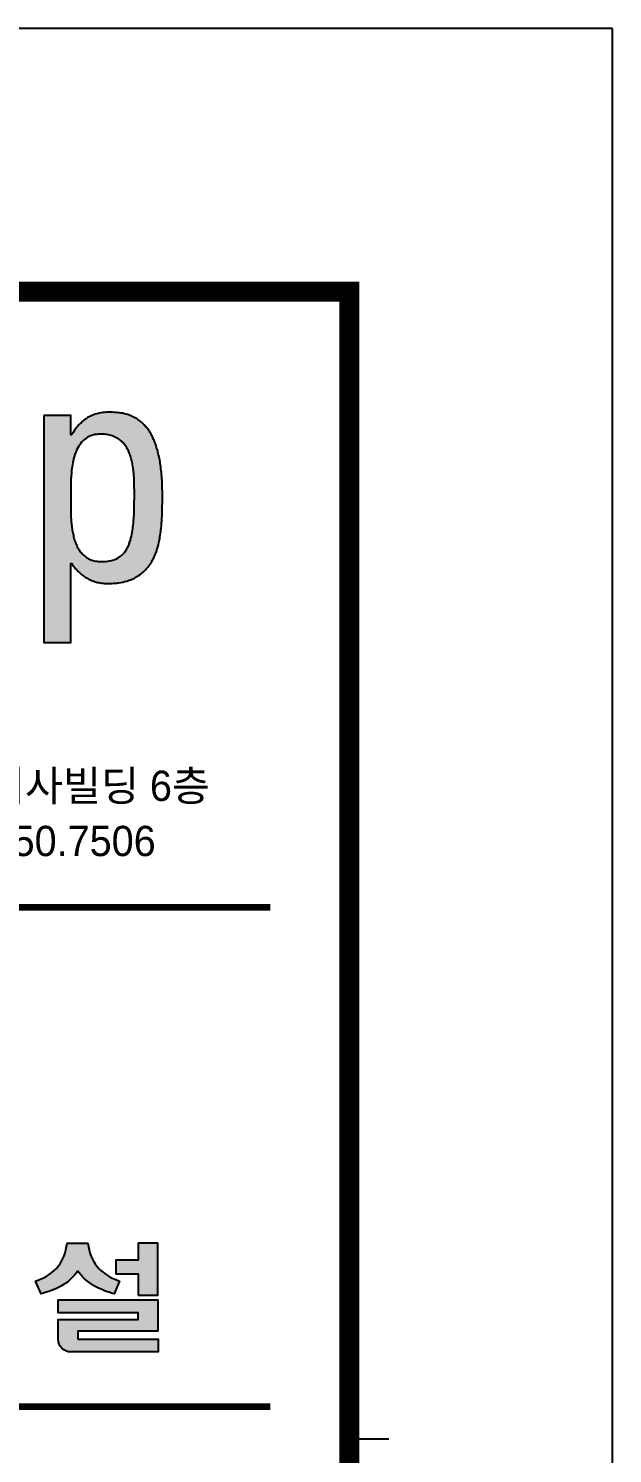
# Model space of a CAD drawing. Header units: metres. Extents: x 630750 to 860239, y 578133 to 726633.
# Drawn here: x 829906 to 841000, y 699561 to 726633 of the extents above; entities that cross this region are included whole.
import ezdxf

# ---------------------------------------------------------------- set-up
doc = ezdxf.new("R2010")
doc.units = ezdxf.units.M
doc.header["$LTSCALE"] = 300
doc.layers.add('001dmp-FORM', color=7, linetype='Continuous')
doc.styles.add('돋움', font='')
doc.styles.get('돋움').set_extended_font_data('Dotum')

# ---------------------------------------------------------------- blocks, each defined once
blk = doc.blocks.new('xref-sheet(건축)')
at = {"layer": '001dmp-FORM'}
h = blk.add_hatch(color=253, dxfattribs=at)
h.paths.add_polyline_path([(7978, 5473.4), (7998.3, 5473.4), (7998.3, 5533.4), (7999.1, 5533.4), (7999.4, 5532.8), (7999.9, 5532.1), (8000.4, 5531.5), (8001, 5530.8), (8001.5, 5530.2), (8002, 5529.5), (8002.6, 5528.9), (8003.1, 5528.3), (8003.7, 5527.7), (8004.3, 5527.1), (8004.9, 5526.5), (8005.5, 5526), (8006.2, 5525.4), (8006.8, 5524.9), (8007.5, 5524.4), (8008.2, 5523.9), (8008.8, 5523.4), (8009.6, 5522.9), (8010.3, 5522.5), (8011, 5522), (8011.8, 5521.6), (8012.6, 5521.2), (8013.4, 5520.9), (8014.2, 5520.5), (8015.1, 5520.2), (8015.9, 5519.9), (8016.8, 5519.6), (8017.8, 5519.3), (8018.7, 5519.1), (8019.7, 5518.9), (8020.7, 5518.7), (8021.7, 5518.6), (8022.7, 5518.4), (8023.8, 5518.3), (8024.9, 5518.3), (8026.1, 5518.2), (8027.3, 5518.2), (8028.5, 5518.3), (8029.7, 5518.3), (8031, 5518.4), (8032.2, 5518.5), (8033.6, 5518.6), (8034.9, 5518.8), (8036.3, 5519), (8037.8, 5519.3), (8039.3, 5519.7), (8040.9, 5520.1), (8042.7, 5520.7), (8044.6, 5521.4), (8046.8, 5522.4), (8048.2, 5523.2), (8048.9, 5523.6), (8049.5, 5524), (8050.8, 5524.8), (8051.8, 5525.6), (8052.7, 5526.3), (8053.4, 5526.9), (8054, 5527.5), (8054.6, 5528), (8055.4, 5528.9), (8056, 5529.6), (8056.9, 5530.6), (8057.7, 5531.6), (8058.4, 5532.6), (8059, 5533.4), (8059.4, 5534.1), (8059.9, 5534.9), (8060.3, 5535.6), (8060.7, 5536.3), (8061, 5537.1), (8061.4, 5537.7), (8061.8, 5538.6), (8062.7, 5540.7), (8063.4, 5542.5), (8063.9, 5544.3), (8064.4, 5546), (8064.9, 5547.6), (8065.3, 5549.2), (8065.6, 5550.7), (8065.9, 5552.1), (8066.1, 5553.6), (8066.4, 5555), (8066.6, 5556.4), (8066.8, 5557.7), (8066.9, 5559.1), (8067.1, 5560.4), (8067.2, 5561.7), (8067.3, 5563), (8067.4, 5564.3), (8067.5, 5565.5), (8067.6, 5566.8), (8067.6, 5568), (8067.7, 5569.3), (8067.8, 5570.5), (8067.8, 5571.7), (8067.8, 5573), (8067.9, 5574.2), (8067.9, 5575.4), (8067.9, 5576.6), (8067.9, 5577.8), (8068, 5579), (8068, 5580.2), (8068, 5581.3), (8068, 5582.5), (8068, 5583.7), (8068, 5584.9), (8068, 5586.1), (8068, 5587.2), (8068, 5588.4), (8067.9, 5589.6), (8067.9, 5590.7), (8067.9, 5591.9), (8067.8, 5593), (8067.8, 5594.1), (8067.7, 5595.3), (8067.7, 5596.4), (8067.6, 5597.5), (8067.5, 5598.6), (8067.5, 5599.7), (8067.4, 5600.8), (8067.3, 5601.9), (8067.2, 5602.9), (8067.1, 5604), (8066.9, 5605.1), (8066.8, 5606.1), (8066.7, 5607.2), (8066.5, 5608.2), (8066.4, 5609.2), (8066.2, 5610.2), (8065.9, 5612.2), (8065.7, 5613.2), (8065.5, 5614.2), (8065.3, 5615.2), (8065.1, 5616.1), (8064.8, 5617.1), (8064.6, 5618), (8064.4, 5619), (8064.1, 5619.9), (8063.8, 5620.8), (8063.6, 5621.7), (8063.3, 5622.6), (8063, 5623.5), (8062.7, 5624.4), (8062.4, 5625.2), (8062, 5626.1), (8061.7, 5626.9), (8061.3, 5627.7), (8061, 5628.5), (8060.6, 5629.3), (8060.2, 5630.1), (8059.8, 5630.9), (8059.4, 5631.7), (8059, 5632.4), (8058.5, 5633.2), (8058.1, 5633.9), (8057.6, 5634.6), (8057.1, 5635.3), (8056.6, 5636), (8056.1, 5636.6), (8055.6, 5637.3), (8055, 5637.9), (8054.5, 5638.5), (8053.9, 5639.1), (8053.3, 5639.7), (8052.7, 5640.3), (8052.1, 5640.8), (8051.4, 5641.4), (8050.7, 5641.9), (8050.1, 5642.4), (8049.4, 5642.9), (8048.7, 5643.3), (8047.9, 5643.8), (8047.2, 5644.2), (8046.4, 5644.6), (8045.6, 5645), (8044.8, 5645.4), (8044, 5645.7), (8043.1, 5646.1), (8042.2, 5646.4), (8041.4, 5646.6), (8040.4, 5646.9), (8039.5, 5647.1), (8038.5, 5647.4), (8037.6, 5647.6), (8036.6, 5647.7), (8035.5, 5647.9), (8034.5, 5648), (8033.4, 5648.2), (8032.4, 5648.3), (8031.3, 5648.3), (8030.1, 5648.4), (8029, 5648.4), (8027.8, 5648.4), (8026.6, 5648.4), (8025.4, 5648.4), (8024.1, 5648.3), (8022.8, 5648.2), (8021.5, 5648), (8020, 5647.7), (8018.5, 5647.3), (8016.8, 5646.9), (8015, 5646.2), (8012.8, 5645.2), (8011.1, 5644.3), (8010.3, 5643.7), (8010, 5643.5), (8008.3, 5642.3), (8007.1, 5641.4), (8006.4, 5640.7), (8005.4, 5639.8), (8004.2, 5638.5), (8003.4, 5637.6), (8002.7, 5636.7), (8001.3, 5634.8), (8000.1, 5633.1), (7998.3, 5630.3), (7998.3, 5645.9), (7978, 5645.9)])
h.paths.add_polyline_path([(8004.4, 5622.7), (8003, 5620.1), (8002.1, 5618), (8001.5, 5616.2), (8001, 5614.5), (8000.5, 5612.9), (8000.2, 5611.3), (7999.9, 5609.9), (7999.6, 5608.4), (7999.4, 5607), (7999.2, 5605.7), (7999, 5604.3), (7998.9, 5603), (7998.8, 5601.7), (7998.7, 5600.4), (7998.6, 5599.1), (7998.5, 5597.9), (7998.4, 5596.7), (7998.4, 5595.4), (7998.3, 5594.2), (7998.3, 5593), (7998.3, 5591.8), (7998.3, 5590.6), (7998.3, 5589.4), (7998.3, 5588.2), (7998.3, 5587), (7998.3, 5585.9), (7998.3, 5584.6), (7998.3, 5583.5), (7998.4, 5572.7), (7998.4, 5571.8), (7998.4, 5570.7), (7998.5, 5569.6), (7998.5, 5568.4), (7998.6, 5567.3), (7998.7, 5566.2), (7998.7, 5565.1), (7998.8, 5564.1), (7998.9, 5563), (7999.1, 5561.9), (7999.2, 5560.9), (7999.3, 5559.8), (7999.5, 5558.8), (7999.7, 5557.8), (7999.9, 5556.8), (8000.1, 5555.8), (8000.3, 5554.9), (8000.5, 5553.9), (8000.8, 5553), (8001, 5552.1), (8001.3, 5551.2), (8001.6, 5550.3), (8001.9, 5549.4), (8002.2, 5548.6), (8002.6, 5547.8), (8003, 5547), (8003.3, 5546.2), (8003.7, 5545.4), (8004.2, 5544.6), (8004.6, 5543.9), (8005.1, 5543.2), (8005.6, 5542.5), (8006.1, 5541.9), (8006.7, 5541.2), (8007.2, 5540.6), (8007.8, 5540), (8008.4, 5539.5), (8009.1, 5538.9), (8009.7, 5538.4), (8010.4, 5537.9), (8011.2, 5537.5), (8011.9, 5537.1), (8012.7, 5536.7), (8013.5, 5536.3), (8014.4, 5536), (8015.3, 5535.7), (8016.2, 5535.5), (8017.2, 5535.3), (8018.2, 5535.1), (8019.3, 5535), (8020.4, 5534.9), (8021.5, 5534.9), (8022.7, 5534.9), (8023.9, 5534.9), (8025.2, 5535), (8026.5, 5535.2), (8027.9, 5535.4), (8029.4, 5535.7), (8031.1, 5536.2), (8033.1, 5537), (8034.3, 5537.7), (8036.1, 5538.9), (8036.9, 5539.5), (8038.2, 5540.8), (8039.2, 5541.9), (8039.4, 5542.1), (8040.7, 5544.1), (8041.3, 5545.1), (8041.4, 5545.3), (8042, 5546.6), (8042.4, 5547.5), (8042.9, 5548.8), (8043.1, 5549.4), (8043.7, 5551.1), (8044.1, 5552.8), (8044.5, 5554.3), (8044.8, 5555.8), (8045, 5557.2), (8045.3, 5558.6), (8045.5, 5560), (8045.6, 5561.4), (8045.8, 5562.7), (8045.9, 5564), (8046, 5565.3), (8046.1, 5566.6), (8046.2, 5567.8), (8046.3, 5569.1), (8046.4, 5570.3), (8046.4, 5571.6), (8046.5, 5572.8), (8046.5, 5574), (8046.5, 5575.2), (8046.6, 5576.4), (8046.6, 5577.6), (8046.6, 5578.8), (8046.6, 5580), (8046.6, 5581.2), (8046.7, 5582.4), (8046.7, 5583.6), (8046.7, 5584.8), (8046.7, 5586), (8046.7, 5587.1), (8046.7, 5588.3), (8046.7, 5589.5), (8046.6, 5590.7), (8046.6, 5591.8), (8046.6, 5593), (8046.6, 5594.1), (8046.6, 5595.3), (8046.5, 5596.4), (8046.5, 5597.5), (8046.4, 5598.7), (8046.3, 5599.8), (8046.2, 5600.9), (8046.2, 5601.9), (8046.1, 5603), (8045.9, 5604.1), (8045.8, 5605.1), (8045.7, 5606.2), (8045.5, 5607.2), (8045.3, 5608.2), (8045.2, 5609.2), (8045, 5610.2), (8044.8, 5611.2), (8044.5, 5612.1), (8044.3, 5613), (8044, 5614), (8043.7, 5614.9), (8043.5, 5615.7), (8043.1, 5616.6), (8042.8, 5617.5), (8042.5, 5618.3), (8042.1, 5619.1), (8041.7, 5619.9), (8041.3, 5620.7), (8040.9, 5621.4), (8040.4, 5622.1), (8039.9, 5622.8), (8039.4, 5623.5), (8038.9, 5624.2), (8038.4, 5624.8), (8037.8, 5625.4), (8037.2, 5626), (8036.6, 5626.6), (8036, 5627.1), (8035.3, 5627.6), (8034.6, 5628.1), (8033.9, 5628.6), (8033.2, 5629), (8032.4, 5629.4), (8031.6, 5629.8), (8030.8, 5630.2), (8029.9, 5630.5), (8029, 5630.8), (8028.1, 5631), (8027.1, 5631.2), (8026.1, 5631.4), (8025.1, 5631.6), (8024, 5631.7), (8022.9, 5631.8), (8021.8, 5631.8), (8020.6, 5631.8), (8019.4, 5631.7), (8018.1, 5631.6), (8016.7, 5631.4), (8015.1, 5631), (8013.4, 5630.4), (8012.3, 5630), (8011.1, 5629.4), (8009.5, 5628.3), (8007.7, 5626.8), (8006.6, 5625.7), (8005.7, 5624.5), (8005, 5623.6)], flags=16)
h = blk.add_hatch(color=253, dxfattribs=at)
edge = h.paths.add_edge_path()
edge.add_spline(control_points=[(7995.6, 5016.9), (7995.6, 5016.9), (7995.6, 5016.9), (7993.7, 5003), (7987.6, 4993.9), (7971.6, 4988.1), (7971.6, 4988.1), (7975.8, 4978.5), (7975.8, 4978.5), (7986.1, 4981.1), (7997.9, 4986.3), (8003.5, 4996), (8009.1, 4987.1), (8021, 4981.1), (8031.2, 4978.5), (8031.2, 4978.5), (8035.4, 4988.1), (8035.4, 4988.1), (8019.4, 4993.9), (8013.3, 5003), (8011.3, 5016.9), (8011.3, 5016.9), (7995.6, 5016.9), (7995.6, 5016.9)], knot_values=[0, 0, 0, 0, 0.00005, 0.0001, 1, 1, 1, 2, 2, 2, 3, 3, 3, 4, 4, 4, 5, 5, 5, 6, 6, 6, 7, 7, 7, 7], degree=3, periodic=0)
blk.add_hatch(color=253, dxfattribs=at).paths.add_polyline_path([(8049.5, 4977.4), (8064.5, 4977.4), (8064.5, 5016.9), (8049.5, 5016.9), (8049.5, 5004), (8032.5, 5004), (8032.5, 4993.7), (8049.5, 4993.7)])
h = blk.add_hatch(color=253, dxfattribs=at)
edge = h.paths.add_edge_path()
edge.add_spline(control_points=[(7998.4, 4934.3), (7998.4, 4934.3), (7998.4, 4934.3), (7998.4, 4934.3), (8064.7, 4934.3), (8064.7, 4934.3), (8064.7, 4934.3), (8064.7, 4943.9), (8064.7, 4943.9), (8064.7, 4943.9), (8003.7, 4943.9), (8003.7, 4943.9), (8003.7, 4943.9), (8003.7, 4950), (8003.7, 4950), (8003.7, 4950), (8064.6, 4950), (8064.6, 4950), (8064.6, 4950), (8064.6, 4973.8), (8064.6, 4973.8), (8064.6, 4973.8), (7988.7, 4973.8), (7988.7, 4973.8), (7988.7, 4973.8), (7988.7, 4964), (7988.7, 4964), (7988.7, 4964), (8049.6, 4964), (8049.6, 4964), (8049.6, 4964), (8049.6, 4958.9), (8049.6, 4958.9), (8049.6, 4958.9), (7988.7, 4958.9), (7988.7, 4958.9), (7988.7, 4958.9), (7988.7, 4944), (7988.7, 4944), (7988.7, 4938.7), (7993.1, 4934.3), (7998.4, 4934.3)], knot_values=[0, 0, 0, 0, 0.00005, 0.0001, 1, 1, 1, 2, 2, 2, 3, 3, 3, 4, 4, 4, 5, 5, 5, 6, 6, 6, 7, 7, 7, 8, 8, 8, 9, 9, 9, 10, 10, 10, 11, 11, 11, 12, 12, 12, 13, 13, 13, 13], degree=3, periodic=0)
blk.add_line((8240, 4867.9), (8210, 4867.9), dxfattribs=at)
at = {"layer": '001dmp-FORM', "color": 30}
blk.add_lwpolyline([(8410, 5940), (0, 5940), (0, 0), (8410, 0)], close=True, dxfattribs=at)
at = {"layer": '001dmp-FORM', "const_width": 15}
blk.add_lwpolyline([(300, 200), (300, 5740), (8210, 5740), (8210, 200)], close=True, dxfattribs=at)
at = {"layer": '001dmp-FORM', "color": 253}
for points in [[(7978, 5645.9), (7978, 5473.4), (7998.3, 5473.4), (7998.3, 5533.4), (7999.1, 5533.4), (7999.4, 5532.8), (7999.9, 5532.1), (8000.4, 5531.5), (8001, 5530.8), (8001.5, 5530.2), (8002, 5529.5), (8002.6, 5528.9), (8003.1, 5528.3), (8003.7, 5527.7), (8004.3, 5527.1), (8004.9, 5526.5), (8005.5, 5526), (8006.2, 5525.4), (8006.8, 5524.9), (8007.5, 5524.4), (8008.2, 5523.9), (8008.8, 5523.4), (8009.6, 5522.9), (8010.3, 5522.5), (8011, 5522), (8011.8, 5521.6), (8012.6, 5521.2), (8013.4, 5520.9), (8014.2, 5520.5), (8015.1, 5520.2), (8015.9, 5519.9), (8016.8, 5519.6), (8017.8, 5519.3), (8018.7, 5519.1), (8019.7, 5518.9), (8020.7, 5518.7), (8021.7, 5518.6), (8022.7, 5518.4), (8023.8, 5518.3), (8024.9, 5518.3), (8026.1, 5518.2), (8027.3, 5518.2), (8028.5, 5518.3), (8029.7, 5518.3), (8031, 5518.4), (8032.2, 5518.5), (8033.6, 5518.6), (8034.9, 5518.8), (8036.3, 5519), (8037.8, 5519.3), (8039.3, 5519.7), (8040.9, 5520.1), (8042.7, 5520.7), (8044.6, 5521.4), (8046.8, 5522.4), (8048.2, 5523.2), (8048.9, 5523.6), (8049.5, 5524), (8050.8, 5524.8), (8051.8, 5525.6), (8052.7, 5526.3), (8053.4, 5526.9), (8054, 5527.5), (8054.6, 5528), (8055.4, 5528.9), (8056, 5529.6), (8056.9, 5530.6), (8057.7, 5531.6), (8058.4, 5532.6), (8059, 5533.4), (8059.4, 5534.1), (8059.9, 5534.9), (8060.3, 5535.6), (8060.7, 5536.3), (8061, 5537.1), (8061.4, 5537.7), (8061.8, 5538.6), (8062.7, 5540.7), (8063.4, 5542.5), (8063.9, 5544.3), (8064.4, 5546), (8064.9, 5547.6), (8065.3, 5549.2), (8065.6, 5550.7), (8065.9, 5552.1), (8066.1, 5553.6), (8066.4, 5555), (8066.6, 5556.4), (8066.8, 5557.7), (8066.9, 5559.1), (8067.1, 5560.4), (8067.2, 5561.7), (8067.3, 5563), (8067.4, 5564.3), (8067.5, 5565.5), (8067.6, 5566.8), (8067.6, 5568), (8067.7, 5569.3), (8067.8, 5570.5), (8067.8, 5571.7), (8067.8, 5573), (8067.9, 5574.2), (8067.9, 5575.4), (8067.9, 5576.6), (8067.9, 5577.8), (8068, 5579), (8068, 5580.2), (8068, 5581.3), (8068, 5582.5), (8068, 5583.7), (8068, 5584.9), (8068, 5586.1), (8068, 5587.2), (8068, 5588.4), (8067.9, 5589.6), (8067.9, 5590.7), (8067.9, 5591.9), (8067.8, 5593), (8067.8, 5594.1), (8067.7, 5595.3), (8067.7, 5596.4), (8067.6, 5597.5), (8067.5, 5598.6), (8067.5, 5599.7), (8067.4, 5600.8), (8067.3, 5601.9), (8067.2, 5602.9), (8067.1, 5604), (8066.9, 5605.1), (8066.8, 5606.1), (8066.7, 5607.2), (8066.5, 5608.2), (8066.4, 5609.2), (8066.2, 5610.2), (8065.9, 5612.2), (8065.7, 5613.2), (8065.5, 5614.2), (8065.3, 5615.2), (8065.1, 5616.1), (8064.8, 5617.1), (8064.6, 5618), (8064.4, 5619), (8064.1, 5619.9), (8063.8, 5620.8), (8063.6, 5621.7), (8063.3, 5622.6), (8063, 5623.5), (8062.7, 5624.4), (8062.4, 5625.2), (8062, 5626.1), (8061.7, 5626.9), (8061.3, 5627.7), (8061, 5628.5), (8060.6, 5629.3), (8060.2, 5630.1), (8059.8, 5630.9), (8059.4, 5631.7), (8059, 5632.4), (8058.5, 5633.2), (8058.1, 5633.9), (8057.6, 5634.6), (8057.1, 5635.3), (8056.6, 5636), (8056.1, 5636.6), (8055.6, 5637.3), (8055, 5637.9), (8054.5, 5638.5), (8053.9, 5639.1), (8053.3, 5639.7), (8052.7, 5640.3), (8052.1, 5640.8), (8051.4, 5641.4), (8050.7, 5641.9), (8050.1, 5642.4), (8049.4, 5642.9), (8048.7, 5643.3), (8047.9, 5643.8), (8047.2, 5644.2), (8046.4, 5644.6), (8045.6, 5645), (8044.8, 5645.4), (8044, 5645.7), (8043.1, 5646.1), (8042.2, 5646.4), (8041.4, 5646.6), (8040.4, 5646.9), (8039.5, 5647.1), (8038.5, 5647.4), (8037.6, 5647.6), (8036.6, 5647.7), (8035.5, 5647.9), (8034.5, 5648), (8033.4, 5648.2), (8032.4, 5648.3), (8031.3, 5648.3), (8030.1, 5648.4), (8029, 5648.4), (8027.8, 5648.4), (8026.6, 5648.4), (8025.4, 5648.4), (8024.1, 5648.3), (8022.8, 5648.2), (8021.5, 5648), (8020, 5647.7), (8018.5, 5647.3), (8016.8, 5646.9), (8015, 5646.2), (8012.8, 5645.2), (8011.1, 5644.3), (8010.3, 5643.7), (8010, 5643.5), (8008.3, 5642.3), (8007.1, 5641.4), (8006.4, 5640.7), (8005.4, 5639.8), (8004.2, 5638.5), (8003.4, 5637.6), (8002.7, 5636.7), (8001.3, 5634.8), (8000.1, 5633.1), (7998.8, 5631.1), (7998.3, 5631.1), (7998.3, 5645.9), (7978, 5645.9)], [(8004.4, 5622.7), (8003, 5620.1), (8002.1, 5618), (8001.5, 5616.2), (8001, 5614.5), (8000.5, 5612.9), (8000.2, 5611.3), (7999.9, 5609.9), (7999.6, 5608.4), (7999.4, 5607), (7999.2, 5605.7), (7999, 5604.3), (7998.9, 5603), (7998.8, 5601.7), (7998.7, 5600.4), (7998.6, 5599.1), (7998.5, 5597.9), (7998.4, 5596.7), (7998.4, 5595.4), (7998.3, 5594.2), (7998.3, 5593), (7998.3, 5591.8), (7998.3, 5590.6), (7998.3, 5589.4), (7998.3, 5588.2), (7998.3, 5587), (7998.3, 5585.9), (7998.3, 5584.7), (7998.3, 5583.5), (7998.3, 5582.4), (7998.3, 5581.2), (7998.3, 5580), (7998.3, 5578.8), (7998.3, 5577.7), (7998.3, 5576.5), (7998.3, 5575.3), (7998.3, 5574.2), (7998.4, 5573), (7998.4, 5571.8), (7998.4, 5570.7), (7998.5, 5569.6), (7998.5, 5568.4), (7998.6, 5567.3), (7998.7, 5566.2), (7998.7, 5565.1), (7998.8, 5564.1), (7998.9, 5563), (7999.1, 5561.9), (7999.2, 5560.9), (7999.3, 5559.8), (7999.5, 5558.8), (7999.7, 5557.8), (7999.9, 5556.8), (8000.1, 5555.8), (8000.3, 5554.9), (8000.5, 5553.9), (8000.8, 5553), (8001, 5552.1), (8001.3, 5551.2), (8001.6, 5550.3), (8001.9, 5549.4), (8002.2, 5548.6), (8002.6, 5547.8), (8003, 5547), (8003.3, 5546.2), (8003.7, 5545.4), (8004.2, 5544.6), (8004.6, 5543.9), (8005.1, 5543.2), (8005.6, 5542.5), (8006.1, 5541.9), (8006.7, 5541.2), (8007.2, 5540.6), (8007.8, 5540), (8008.4, 5539.5), (8009.1, 5538.9), (8009.7, 5538.4), (8010.4, 5537.9), (8011.2, 5537.5), (8011.9, 5537.1), (8012.7, 5536.7), (8013.5, 5536.3), (8014.4, 5536), (8015.3, 5535.7), (8016.2, 5535.5), (8017.2, 5535.3), (8018.2, 5535.1), (8019.3, 5535), (8020.4, 5534.9), (8021.5, 5534.9), (8022.7, 5534.9), (8023.9, 5534.9), (8025.2, 5535), (8026.5, 5535.2), (8027.9, 5535.4), (8029.4, 5535.7), (8031.1, 5536.2), (8033.1, 5537), (8034.3, 5537.7), (8036.1, 5538.9), (8036.9, 5539.5), (8038.2, 5540.8), (8039.2, 5541.9), (8039.4, 5542.1), (8040.7, 5544.1), (8041.3, 5545.1), (8041.4, 5545.3), (8042, 5546.6), (8042.4, 5547.5), (8042.9, 5548.8), (8043.1, 5549.4), (8043.7, 5551.1), (8044.1, 5552.8), (8044.5, 5554.3), (8044.8, 5555.8), (8045, 5557.2), (8045.3, 5558.6), (8045.5, 5560), (8045.6, 5561.4), (8045.8, 5562.7), (8045.9, 5564), (8046, 5565.3), (8046.1, 5566.6), (8046.2, 5567.8), (8046.3, 5569.1), (8046.4, 5570.3), (8046.4, 5571.6), (8046.5, 5572.8), (8046.5, 5574), (8046.5, 5575.2), (8046.6, 5576.4), (8046.6, 5577.6), (8046.6, 5578.8), (8046.6, 5580), (8046.6, 5581.2), (8046.7, 5582.4), (8046.7, 5583.6), (8046.7, 5584.8), (8046.7, 5586), (8046.7, 5587.1), (8046.7, 5588.3), (8046.7, 5589.5), (8046.6, 5590.7), (8046.6, 5591.8), (8046.6, 5593), (8046.6, 5594.1), (8046.6, 5595.3), (8046.5, 5596.4), (8046.5, 5597.5), (8046.4, 5598.7), (8046.3, 5599.8), (8046.2, 5600.9), (8046.2, 5601.9), (8046.1, 5603), (8045.9, 5604.1), (8045.8, 5605.1), (8045.7, 5606.2), (8045.5, 5607.2), (8045.3, 5608.2), (8045.2, 5609.2), (8045, 5610.2), (8044.8, 5611.2), (8044.5, 5612.1), (8044.3, 5613), (8044, 5614), (8043.7, 5614.9), (8043.5, 5615.7), (8043.1, 5616.6), (8042.8, 5617.5), (8042.5, 5618.3), (8042.1, 5619.1), (8041.7, 5619.9), (8041.3, 5620.7), (8040.9, 5621.4), (8040.4, 5622.1), (8039.9, 5622.8), (8039.4, 5623.5), (8038.9, 5624.2), (8038.4, 5624.8), (8037.8, 5625.4), (8037.2, 5626), (8036.6, 5626.6), (8036, 5627.1), (8035.3, 5627.6), (8034.6, 5628.1), (8033.9, 5628.6), (8033.2, 5629), (8032.4, 5629.4), (8031.6, 5629.8), (8030.8, 5630.2), (8029.9, 5630.5), (8029, 5630.8), (8028.1, 5631), (8027.1, 5631.2), (8026.1, 5631.4), (8025.1, 5631.6), (8024, 5631.7), (8022.9, 5631.8), (8021.8, 5631.8), (8020.6, 5631.8), (8019.4, 5631.7), (8018.1, 5631.6), (8016.7, 5631.4), (8015.1, 5631), (8013.4, 5630.4), (8012.3, 5630), (8011.1, 5629.4), (8009.5, 5628.3), (8007.7, 5626.8), (8006.6, 5625.7), (8005.7, 5624.5), (8005, 5623.6), (8004.4, 5622.7)], [(8049.5, 4977.4), (8064.5, 4977.4), (8064.5, 5016.9), (8049.5, 5016.9), (8049.5, 5004), (8032.5, 5004), (8032.5, 4993.7), (8049.5, 4993.7), (8049.5, 4977.4)]]:
    blk.add_lwpolyline(points, dxfattribs=at)
at = {"layer": '001dmp-FORM', "const_width": 5}
for points in [[(7557.6, 5272.1), (8150.1, 5272.1)], [(7557.6, 4892.7), (8150.1, 4892.7)]]:
    blk.add_lwpolyline(points, dxfattribs=at)
at = {"layer": '001dmp-FORM', "color": 253}
for points, knots in [([(8003.5, 4996), (8009.1, 4987.1), (8021, 4981.1), (8031.2, 4978.5), (8031.2, 4978.5), (8035.4, 4988.1), (8035.4, 4988.1), (8019.4, 4993.9), (8013.3, 5003), (8011.3, 5016.9), (8011.3, 5016.9), (7995.6, 5016.9), (7995.6, 5016.9), (7993.7, 5003), (7987.6, 4993.9), (7971.6, 4988.1), (7971.6, 4988.1), (7975.8, 4978.5), (7975.8, 4978.5), (7986.1, 4981.1), (7997.9, 4986.3), (8003.5, 4996)], [0, 0, 0, 0, 1, 1, 1, 2, 2, 2, 3, 3, 3, 4, 4, 4, 5, 5, 5, 6, 6, 6, 7, 7, 7, 7]), ([(8003.7, 4943.9), (8003.7, 4943.9), (8003.7, 4950), (8003.7, 4950), (8003.7, 4950), (8064.6, 4950), (8064.6, 4950), (8064.6, 4950), (8064.6, 4973.8), (8064.6, 4973.8), (8064.6, 4973.8), (7988.7, 4973.8), (7988.7, 4973.8), (7988.7, 4973.8), (7988.7, 4964), (7988.7, 4964), (7988.7, 4964), (8049.6, 4964), (8049.6, 4964), (8049.6, 4964), (8049.6, 4958.9), (8049.6, 4958.9), (8049.6, 4958.9), (7988.7, 4958.9), (7988.7, 4958.9), (7988.7, 4958.9), (7988.7, 4944), (7988.7, 4944), (7988.7, 4938.7), (7993.1, 4934.3), (7998.4, 4934.3), (7998.4, 4934.3), (8064.7, 4934.3), (8064.7, 4934.3), (8064.7, 4934.3), (8064.7, 4943.9), (8064.7, 4943.9), (8064.7, 4943.9), (8003.7, 4943.9), (8003.7, 4943.9)], [0, 0, 0, 0, 1, 1, 1, 2, 2, 2, 3, 3, 3, 4, 4, 4, 5, 5, 5, 6, 6, 6, 7, 7, 7, 8, 8, 8, 9, 9, 9, 10, 10, 10, 11, 11, 11, 12, 12, 12, 13, 13, 13, 13])]:
    blk.add_open_spline(points, degree=3, knots=knots, dxfattribs=at)
at = {"layer": '001dmp-FORM', "style": '돋움'}
for s, p in [('서울시 강남구 삼성동 142-22 시사빌딩 6층', (7547.8, 5353)), ('Tel ) 02.550.7500    Fax ) 02.550.7506', (7549.4, 5311.1))]:
    blk.add_text(s, height=23, dxfattribs=at).set_placement(p)

msp = doc.modelspace()

# ---------------------------------------------------------------- block references
at = {"xscale": 24.99999135412509, "yscale": 24.99999133084202, "zscale": 24.99999133122849}
msp.add_blockref('xref-sheet(건축)', (630750, 578132.8), dxfattribs=at)

doc.saveas('drawing.dxf')
